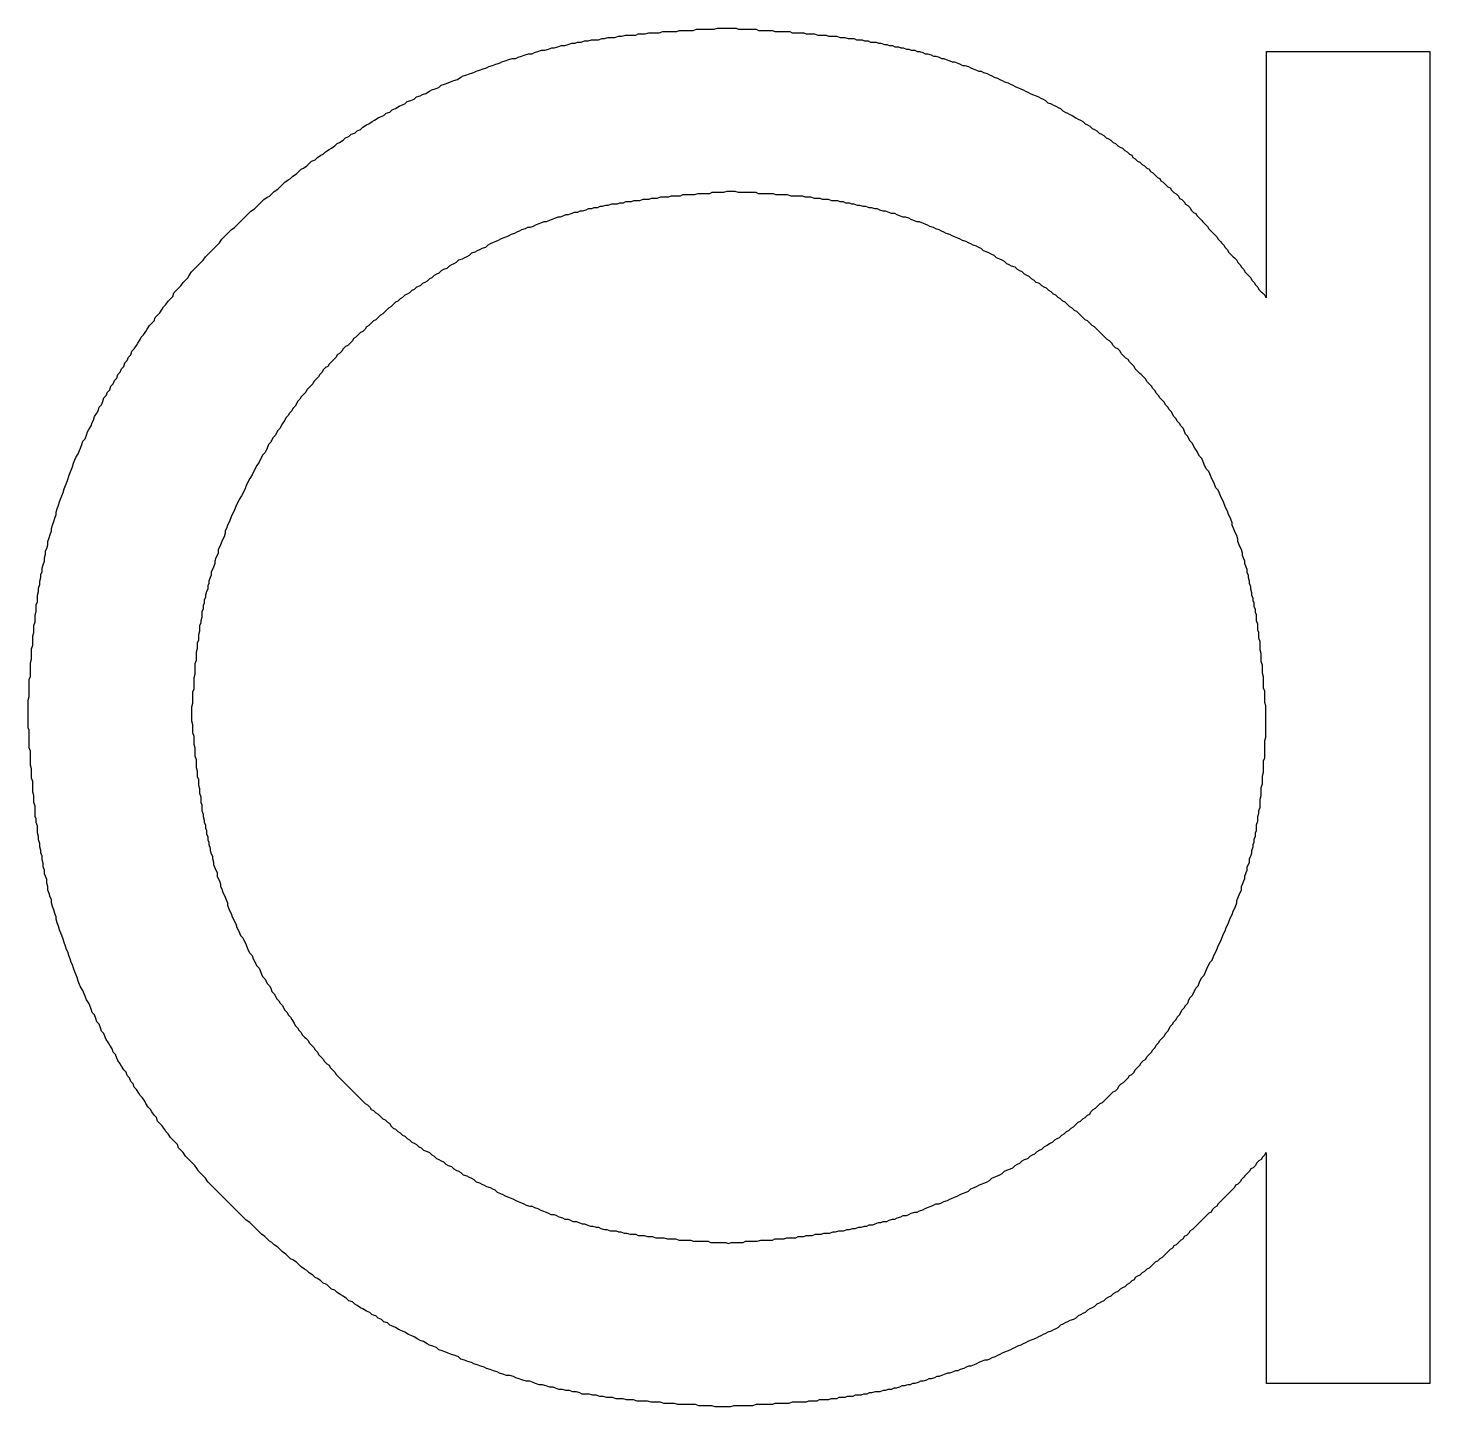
# Model space of a CAD drawing. Extents: x 50 to 503, y 33 to 383.
# Drawn here: x 142.419 to 143.621, y 370.734 to 371.916 of the extents above; entities that cross this region are included whole.
import ezdxf

# ---------------------------------------------------------------- set-up
doc = ezdxf.new("R2010")
doc.units = 0
doc.layers.get('0').update_dxf_attribs({"linetype": 'CONTINUOUS'})

msp = doc.modelspace()

# ---------------------------------------------------------------- linework, layer by layer
at = {"color": 7, "linetype": 'CONTINUOUS'}
for p, q in [((143.4804, 371.896), (143.6206, 371.896)), ((143.4804, 371.6847), (143.4804, 371.896)), ((143.6206, 371.896), (143.6206, 370.7542)), ((143.4804, 370.7542), (143.4804, 370.9517)), ((143.6206, 370.7542), (143.4804, 370.7542))]:
    msp.add_line(p, q, dxfattribs=at)
at = {"color": 7}
for points in [[(142.419, 371.328, 0), (142.419, 371.331, 0), (142.419, 371.334, 0), (142.419, 371.337, 0), (142.419, 371.34, 0), (142.42, 371.343, 0), (142.42, 371.346, 0), (142.42, 371.349, 0), (142.42, 371.352, 0), (142.42, 371.355, 0), (142.42, 371.358, 0), (142.421, 371.36, 0), (142.421, 371.363, 0), (142.421, 371.366, 0), (142.421, 371.369, 0), (142.421, 371.372, 0), (142.422, 371.375, 0), (142.422, 371.378, 0), (142.422, 371.381, 0), (142.422, 371.384, 0), (142.423, 371.387, 0), (142.423, 371.39, 0), (142.423, 371.393, 0), (142.423, 371.395, 0), (142.424, 371.398, 0), (142.424, 371.401, 0), (142.424, 371.404, 0), (142.425, 371.407, 0), (142.425, 371.41, 0), (142.425, 371.413, 0), (142.426, 371.416, 0), (142.426, 371.419, 0), (142.426, 371.422, 0), (142.427, 371.424, 0), (142.427, 371.427, 0), (142.427, 371.43, 0), (142.428, 371.433, 0), (142.428, 371.436, 0), (142.429, 371.439, 0), (142.429, 371.442, 0), (142.43, 371.445, 0), (142.43, 371.448, 0), (142.431, 371.45, 0), (142.431, 371.453, 0), (142.432, 371.456, 0), (142.433, 371.459, 0), (142.433, 371.462, 0), (142.434, 371.465, 0), (142.434, 371.468, 0), (142.435, 371.47, 0), (142.436, 371.473, 0), (142.436, 371.476, 0), (142.437, 371.479, 0), (142.438, 371.482, 0), (142.439, 371.485, 0), (142.439, 371.487, 0), (142.44, 371.49, 0), (142.441, 371.493, 0), (142.442, 371.496, 0), (142.443, 371.499, 0), (142.443, 371.501, 0), (142.444, 371.504, 0), (142.445, 371.507, 0), (142.446, 371.51, 0), (142.447, 371.513, 0), (142.448, 371.515, 0), (142.449, 371.518, 0), (142.45, 371.521, 0), (142.451, 371.524, 0), (142.452, 371.526, 0), (142.453, 371.529, 0), (142.454, 371.532, 0), (142.455, 371.535, 0), (142.456, 371.537, 0), (142.457, 371.54, 0), (142.458, 371.543, 0), (142.459, 371.546, 0), (142.46, 371.548, 0), (142.462, 371.551, 0), (142.463, 371.554, 0), (142.464, 371.556, 0), (142.465, 371.559, 0), (142.466, 371.562, 0), (142.468, 371.564, 0), (142.469, 371.567, 0), (142.47, 371.57, 0), (142.471, 371.572, 0), (142.473, 371.575, 0), (142.474, 371.578, 0), (142.475, 371.58, 0), (142.476, 371.583, 0), (142.478, 371.586, 0), (142.479, 371.588, 0), (142.48, 371.591, 0), (142.482, 371.593, 0), (142.483, 371.596, 0), (142.484, 371.599, 0), (142.486, 371.601, 0), (142.487, 371.604, 0), (142.489, 371.606, 0), (142.49, 371.609, 0), (142.492, 371.611, 0), (142.493, 371.614, 0), (142.495, 371.616, 0), (142.496, 371.619, 0), (142.498, 371.621, 0), (142.499, 371.624, 0), (142.501, 371.626, 0), (142.502, 371.629, 0), (142.504, 371.631, 0), (142.505, 371.634, 0), (142.507, 371.636, 0), (142.508, 371.639, 0), (142.51, 371.641, 0), (142.512, 371.644, 0), (142.513, 371.646, 0), (142.515, 371.649, 0), (142.516, 371.651, 0), (142.518, 371.653, 0), (142.52, 371.656, 0), (142.521, 371.658, 0), (142.523, 371.661, 0), (142.525, 371.663, 0), (142.527, 371.665, 0), (142.528, 371.668, 0), (142.53, 371.67, 0), (142.532, 371.672, 0), (142.534, 371.675, 0), (142.535, 371.677, 0), (142.537, 371.679, 0), (142.539, 371.682, 0), (142.541, 371.684, 0), (142.543, 371.686, 0), (142.544, 371.689, 0), (142.546, 371.691, 0), (142.548, 371.693, 0), (142.55, 371.695, 0), (142.552, 371.698, 0), (142.554, 371.7, 0), (142.556, 371.702, 0), (142.557, 371.704, 0), (142.559, 371.707, 0), (142.561, 371.709, 0), (142.563, 371.711, 0), (142.565, 371.713, 0), (142.567, 371.715, 0), (142.569, 371.717, 0), (142.571, 371.72, 0), (142.573, 371.722, 0), (142.575, 371.724, 0), (142.577, 371.726, 0), (142.579, 371.728, 0), (142.581, 371.73, 0), (142.583, 371.732, 0), (142.585, 371.735, 0), (142.587, 371.737, 0), (142.589, 371.739, 0), (142.591, 371.741, 0), (142.593, 371.743, 0), (142.596, 371.745, 0), (142.598, 371.747, 0), (142.6, 371.749, 0), (142.602, 371.751, 0), (142.604, 371.753, 0), (142.606, 371.755, 0), (142.608, 371.757, 0), (142.61, 371.759, 0), (142.613, 371.761, 0), (142.615, 371.763, 0), (142.617, 371.765, 0), (142.619, 371.767, 0), (142.621, 371.769, 0), (142.624, 371.771, 0), (142.626, 371.772, 0), (142.628, 371.774, 0), (142.63, 371.776, 0), (142.633, 371.778, 0), (142.635, 371.78, 0), (142.637, 371.782, 0), (142.639, 371.784, 0), (142.642, 371.786, 0), (142.644, 371.787, 0), (142.646, 371.789, 0), (142.649, 371.791, 0), (142.651, 371.793, 0), (142.653, 371.795, 0), (142.655, 371.796, 0), (142.658, 371.798, 0), (142.66, 371.8, 0), (142.662, 371.802, 0), (142.665, 371.803, 0), (142.667, 371.805, 0), (142.67, 371.807, 0), (142.672, 371.808, 0), (142.674, 371.81, 0), (142.677, 371.812, 0), (142.679, 371.813, 0), (142.682, 371.815, 0), (142.684, 371.817, 0), (142.686, 371.818, 0), (142.689, 371.82, 0), (142.691, 371.822, 0), (142.694, 371.823, 0), (142.696, 371.825, 0), (142.699, 371.826, 0), (142.701, 371.828, 0), (142.704, 371.829, 0), (142.706, 371.831, 0), (142.709, 371.833, 0), (142.711, 371.834, 0), (142.714, 371.836, 0), (142.716, 371.837, 0), (142.719, 371.839, 0), (142.721, 371.84, 0), (142.724, 371.841, 0), (142.726, 371.843, 0), (142.729, 371.844, 0), (142.731, 371.846, 0), (142.734, 371.847, 0), (142.737, 371.849, 0), (142.739, 371.85, 0), (142.742, 371.851, 0), (142.744, 371.853, 0), (142.747, 371.854, 0), (142.75, 371.855, 0), (142.752, 371.857, 0), (142.755, 371.858, 0), (142.757, 371.859, 0), (142.76, 371.86, 0), (142.763, 371.862, 0), (142.765, 371.863, 0), (142.768, 371.864, 0), (142.771, 371.865, 0), (142.773, 371.867, 0), (142.776, 371.868, 0), (142.779, 371.869, 0), (142.781, 371.87, 0), (142.784, 371.871, 0), (142.787, 371.872, 0), (142.79, 371.874, 0), (142.792, 371.875, 0), (142.795, 371.876, 0), (142.798, 371.877, 0), (142.801, 371.878, 0), (142.803, 371.879, 0), (142.806, 371.88, 0), (142.809, 371.881, 0), (142.812, 371.882, 0), (142.814, 371.883, 0), (142.817, 371.884, 0), (142.82, 371.885, 0), (142.823, 371.886, 0), (142.825, 371.887, 0), (142.828, 371.888, 0), (142.831, 371.889, 0), (142.834, 371.89, 0), (142.837, 371.89, 0), (142.839, 371.891, 0), (142.842, 371.892, 0), (142.845, 371.893, 0), (142.848, 371.894, 0), (142.851, 371.894, 0), (142.853, 371.895, 0), (142.856, 371.896, 0), (142.859, 371.897, 0), (142.862, 371.897, 0), (142.865, 371.898, 0), (142.868, 371.899, 0), (142.87, 371.899, 0), (142.873, 371.9, 0), (142.876, 371.901, 0), (142.879, 371.901, 0), (142.882, 371.902, 0), (142.885, 371.903, 0), (142.888, 371.903, 0), (142.89, 371.904, 0), (142.893, 371.904, 0), (142.896, 371.905, 0), (142.899, 371.905, 0), (142.902, 371.906, 0), (142.905, 371.906, 0), (142.908, 371.906, 0), (142.911, 371.907, 0), (142.913, 371.907, 0), (142.916, 371.908, 0), (142.919, 371.908, 0), (142.922, 371.908, 0), (142.925, 371.909, 0), (142.928, 371.909, 0), (142.931, 371.91, 0), (142.934, 371.91, 0), (142.937, 371.91, 0), (142.94, 371.91, 0), (142.942, 371.911, 0), (142.945, 371.911, 0), (142.948, 371.911, 0), (142.951, 371.912, 0), (142.954, 371.912, 0), (142.957, 371.912, 0), (142.96, 371.912, 0), (142.963, 371.913, 0), (142.966, 371.913, 0), (142.969, 371.913, 0), (142.972, 371.913, 0), (142.975, 371.913, 0), (142.977, 371.914, 0), (142.98, 371.914, 0), (142.983, 371.914, 0), (142.986, 371.914, 0), (142.989, 371.914, 0), (142.992, 371.915, 0), (142.995, 371.915, 0), (142.998, 371.915, 0), (143.001, 371.915, 0), (143.004, 371.915, 0), (143.007, 371.915, 0), (143.01, 371.916, 0), (143.013, 371.916, 0), (143.016, 371.916, 0), (143.018, 371.916, 0)], [(143.018, 371.916, 0), (143.021, 371.916, 0), (143.023, 371.916, 0), (143.026, 371.916, 0), (143.028, 371.915, 0), (143.031, 371.915, 0), (143.033, 371.915, 0), (143.035, 371.915, 0), (143.038, 371.915, 0), (143.04, 371.915, 0), (143.043, 371.915, 0), (143.045, 371.914, 0), (143.047, 371.914, 0), (143.05, 371.914, 0), (143.052, 371.914, 0), (143.055, 371.914, 0), (143.057, 371.914, 0), (143.059, 371.913, 0), (143.062, 371.913, 0), (143.064, 371.913, 0), (143.067, 371.913, 0), (143.069, 371.913, 0), (143.072, 371.913, 0), (143.074, 371.912, 0), (143.076, 371.912, 0), (143.079, 371.912, 0), (143.081, 371.912, 0), (143.084, 371.912, 0), (143.086, 371.911, 0), (143.088, 371.911, 0), (143.091, 371.911, 0), (143.093, 371.911, 0), (143.096, 371.91, 0), (143.098, 371.91, 0), (143.1, 371.91, 0), (143.103, 371.91, 0), (143.105, 371.909, 0), (143.108, 371.909, 0), (143.11, 371.909, 0), (143.112, 371.909, 0), (143.115, 371.908, 0), (143.117, 371.908, 0), (143.119, 371.908, 0), (143.122, 371.907, 0), (143.124, 371.907, 0), (143.127, 371.907, 0), (143.129, 371.906, 0), (143.131, 371.906, 0), (143.134, 371.906, 0), (143.136, 371.905, 0), (143.139, 371.905, 0), (143.141, 371.904, 0), (143.143, 371.904, 0), (143.146, 371.904, 0), (143.148, 371.903, 0), (143.15, 371.903, 0), (143.153, 371.902, 0), (143.155, 371.902, 0), (143.157, 371.901, 0), (143.16, 371.901, 0), (143.162, 371.9, 0), (143.165, 371.9, 0), (143.167, 371.899, 0), (143.169, 371.899, 0), (143.172, 371.898, 0), (143.174, 371.898, 0), (143.176, 371.897, 0), (143.179, 371.897, 0), (143.181, 371.896, 0), (143.183, 371.896, 0), (143.186, 371.895, 0), (143.188, 371.894, 0), (143.19, 371.894, 0), (143.193, 371.893, 0), (143.195, 371.892, 0), (143.197, 371.892, 0), (143.2, 371.891, 0), (143.202, 371.89, 0), (143.204, 371.89, 0), (143.206, 371.889, 0), (143.209, 371.888, 0), (143.211, 371.887, 0), (143.213, 371.887, 0), (143.216, 371.886, 0), (143.218, 371.885, 0), (143.22, 371.884, 0), (143.222, 371.884, 0), (143.225, 371.883, 0), (143.227, 371.882, 0), (143.229, 371.881, 0), (143.232, 371.88, 0), (143.234, 371.879, 0), (143.236, 371.879, 0), (143.238, 371.878, 0), (143.241, 371.877, 0), (143.243, 371.876, 0), (143.245, 371.875, 0), (143.247, 371.874, 0), (143.25, 371.873, 0), (143.252, 371.872, 0), (143.254, 371.871, 0), (143.256, 371.87, 0), (143.259, 371.869, 0), (143.261, 371.868, 0), (143.263, 371.867, 0), (143.265, 371.866, 0), (143.267, 371.865, 0), (143.27, 371.864, 0), (143.272, 371.863, 0), (143.274, 371.862, 0), (143.276, 371.861, 0), (143.278, 371.86, 0), (143.28, 371.859, 0), (143.283, 371.858, 0), (143.285, 371.857, 0), (143.287, 371.856, 0), (143.289, 371.855, 0), (143.291, 371.854, 0), (143.293, 371.852, 0), (143.296, 371.851, 0), (143.298, 371.85, 0), (143.3, 371.849, 0), (143.302, 371.848, 0), (143.304, 371.847, 0), (143.306, 371.845, 0), (143.308, 371.844, 0), (143.31, 371.843, 0), (143.312, 371.842, 0), (143.314, 371.841, 0), (143.317, 371.839, 0), (143.319, 371.838, 0), (143.321, 371.837, 0), (143.323, 371.836, 0), (143.325, 371.834, 0), (143.327, 371.833, 0), (143.329, 371.832, 0), (143.331, 371.83, 0), (143.333, 371.829, 0), (143.335, 371.828, 0), (143.337, 371.826, 0), (143.339, 371.825, 0), (143.341, 371.824, 0), (143.343, 371.822, 0), (143.345, 371.821, 0), (143.347, 371.82, 0), (143.349, 371.818, 0), (143.351, 371.817, 0), (143.353, 371.815, 0), (143.355, 371.814, 0), (143.357, 371.813, 0), (143.359, 371.811, 0), (143.361, 371.81, 0), (143.363, 371.808, 0), (143.365, 371.807, 0), (143.366, 371.805, 0), (143.368, 371.804, 0), (143.37, 371.802, 0), (143.372, 371.801, 0), (143.374, 371.799, 0), (143.376, 371.798, 0), (143.378, 371.796, 0), (143.38, 371.795, 0), (143.381, 371.793, 0), (143.383, 371.792, 0), (143.385, 371.79, 0), (143.387, 371.788, 0), (143.389, 371.787, 0), (143.39, 371.785, 0), (143.392, 371.784, 0), (143.394, 371.782, 0), (143.396, 371.78, 0), (143.398, 371.779, 0), (143.399, 371.777, 0), (143.401, 371.775, 0), (143.403, 371.774, 0), (143.405, 371.772, 0), (143.406, 371.77, 0), (143.408, 371.769, 0), (143.41, 371.767, 0), (143.411, 371.765, 0), (143.413, 371.764, 0), (143.415, 371.762, 0), (143.416, 371.76, 0), (143.418, 371.758, 0), (143.42, 371.757, 0), (143.421, 371.755, 0), (143.423, 371.753, 0), (143.425, 371.751, 0), (143.426, 371.75, 0), (143.428, 371.748, 0), (143.43, 371.746, 0), (143.431, 371.744, 0), (143.433, 371.742, 0), (143.434, 371.741, 0), (143.436, 371.739, 0), (143.438, 371.737, 0), (143.439, 371.735, 0), (143.441, 371.733, 0), (143.442, 371.732, 0), (143.444, 371.73, 0), (143.445, 371.728, 0), (143.447, 371.726, 0), (143.448, 371.724, 0), (143.45, 371.722, 0), (143.452, 371.72, 0), (143.453, 371.719, 0), (143.455, 371.717, 0), (143.456, 371.715, 0), (143.458, 371.713, 0), (143.459, 371.711, 0), (143.461, 371.709, 0), (143.462, 371.707, 0), (143.464, 371.705, 0), (143.465, 371.704, 0), (143.467, 371.702, 0), (143.468, 371.7, 0), (143.47, 371.698, 0), (143.471, 371.696, 0), (143.473, 371.694, 0), (143.474, 371.692, 0), (143.476, 371.69, 0), (143.477, 371.689, 0), (143.479, 371.687, 0), (143.48, 371.685, 0)], [(143.02, 371.776, 0), (143.018, 371.776, 0), (143.015, 371.775, 0), (143.013, 371.775, 0), (143.01, 371.775, 0), (143.008, 371.775, 0), (143.005, 371.775, 0), (143.003, 371.774, 0), (143, 371.774, 0), (142.998, 371.774, 0), (142.995, 371.774, 0), (142.993, 371.774, 0), (142.99, 371.773, 0), (142.988, 371.773, 0), (142.985, 371.773, 0), (142.983, 371.773, 0), (142.98, 371.773, 0), (142.978, 371.772, 0), (142.975, 371.772, 0), (142.973, 371.772, 0), (142.97, 371.772, 0), (142.968, 371.771, 0), (142.966, 371.771, 0), (142.963, 371.771, 0), (142.961, 371.771, 0), (142.958, 371.77, 0), (142.956, 371.77, 0), (142.953, 371.77, 0), (142.951, 371.769, 0), (142.948, 371.769, 0), (142.946, 371.769, 0), (142.943, 371.768, 0), (142.941, 371.768, 0), (142.938, 371.768, 0), (142.936, 371.767, 0), (142.933, 371.767, 0), (142.931, 371.767, 0), (142.929, 371.766, 0), (142.926, 371.766, 0), (142.924, 371.765, 0), (142.921, 371.765, 0), (142.919, 371.765, 0), (142.916, 371.764, 0), (142.914, 371.764, 0), (142.911, 371.763, 0), (142.909, 371.763, 0), (142.907, 371.762, 0), (142.904, 371.762, 0), (142.902, 371.761, 0), (142.899, 371.761, 0), (142.897, 371.76, 0), (142.894, 371.759, 0), (142.892, 371.759, 0), (142.89, 371.758, 0), (142.887, 371.758, 0), (142.885, 371.757, 0), (142.882, 371.756, 0), (142.88, 371.756, 0), (142.878, 371.755, 0), (142.875, 371.754, 0), (142.873, 371.754, 0), (142.871, 371.753, 0), (142.868, 371.752, 0), (142.866, 371.751, 0), (142.863, 371.75, 0), (142.861, 371.75, 0), (142.859, 371.749, 0), (142.856, 371.748, 0), (142.854, 371.747, 0), (142.852, 371.746, 0), (142.849, 371.745, 0), (142.847, 371.745, 0), (142.845, 371.744, 0), (142.842, 371.743, 0), (142.84, 371.742, 0), (142.838, 371.741, 0), (142.836, 371.74, 0), (142.833, 371.739, 0), (142.831, 371.738, 0), (142.829, 371.737, 0), (142.826, 371.736, 0), (142.824, 371.735, 0), (142.822, 371.734, 0), (142.82, 371.733, 0), (142.817, 371.732, 0), (142.815, 371.731, 0), (142.813, 371.73, 0), (142.811, 371.728, 0), (142.808, 371.727, 0), (142.806, 371.726, 0), (142.804, 371.725, 0), (142.802, 371.724, 0), (142.799, 371.723, 0), (142.797, 371.721, 0), (142.795, 371.72, 0), (142.793, 371.719, 0), (142.791, 371.718, 0), (142.788, 371.717, 0), (142.786, 371.715, 0), (142.784, 371.714, 0), (142.782, 371.713, 0), (142.78, 371.712, 0), (142.778, 371.71, 0), (142.775, 371.709, 0), (142.773, 371.708, 0), (142.771, 371.706, 0), (142.769, 371.705, 0), (142.767, 371.704, 0), (142.765, 371.702, 0), (142.763, 371.701, 0), (142.761, 371.699, 0), (142.759, 371.698, 0), (142.757, 371.697, 0), (142.755, 371.695, 0), (142.752, 371.694, 0), (142.75, 371.692, 0), (142.748, 371.691, 0), (142.746, 371.689, 0), (142.744, 371.688, 0), (142.742, 371.687, 0), (142.74, 371.685, 0), (142.738, 371.684, 0), (142.736, 371.682, 0), (142.734, 371.681, 0), (142.732, 371.679, 0), (142.73, 371.677, 0), (142.728, 371.676, 0), (142.726, 371.674, 0), (142.725, 371.673, 0), (142.723, 371.671, 0), (142.721, 371.67, 0), (142.719, 371.668, 0), (142.717, 371.666, 0), (142.715, 371.665, 0), (142.713, 371.663, 0), (142.711, 371.661, 0), (142.709, 371.66, 0), (142.708, 371.658, 0), (142.706, 371.656, 0), (142.704, 371.655, 0), (142.702, 371.653, 0), (142.7, 371.651, 0), (142.698, 371.65, 0), (142.697, 371.648, 0), (142.695, 371.646, 0), (142.693, 371.644, 0), (142.691, 371.643, 0), (142.689, 371.641, 0), (142.688, 371.639, 0), (142.686, 371.637, 0), (142.684, 371.636, 0), (142.683, 371.634, 0), (142.681, 371.632, 0), (142.679, 371.63, 0), (142.677, 371.628, 0), (142.676, 371.626, 0), (142.674, 371.625, 0), (142.672, 371.623, 0), (142.671, 371.621, 0), (142.669, 371.619, 0), (142.668, 371.617, 0), (142.666, 371.615, 0), (142.664, 371.613, 0), (142.663, 371.611, 0), (142.661, 371.609, 0), (142.66, 371.608, 0), (142.658, 371.606, 0), (142.657, 371.604, 0), (142.655, 371.602, 0), (142.653, 371.6, 0), (142.652, 371.598, 0), (142.65, 371.596, 0), (142.649, 371.594, 0), (142.648, 371.592, 0), (142.646, 371.59, 0), (142.645, 371.588, 0), (142.643, 371.586, 0), (142.642, 371.584, 0), (142.64, 371.582, 0), (142.639, 371.58, 0), (142.637, 371.577, 0), (142.636, 371.575, 0), (142.635, 371.573, 0), (142.633, 371.571, 0), (142.632, 371.569, 0), (142.631, 371.567, 0), (142.629, 371.565, 0), (142.628, 371.563, 0), (142.627, 371.561, 0), (142.625, 371.559, 0), (142.624, 371.556, 0), (142.623, 371.554, 0), (142.622, 371.552, 0), (142.62, 371.55, 0), (142.619, 371.548, 0), (142.618, 371.546, 0), (142.617, 371.544, 0), (142.615, 371.541, 0), (142.614, 371.539, 0), (142.613, 371.537, 0), (142.612, 371.535, 0), (142.611, 371.533, 0), (142.609, 371.53, 0), (142.608, 371.528, 0), (142.607, 371.526, 0), (142.606, 371.524, 0), (142.605, 371.521, 0), (142.604, 371.519, 0), (142.603, 371.517, 0), (142.602, 371.515, 0), (142.6, 371.512, 0), (142.599, 371.51, 0), (142.598, 371.508, 0), (142.597, 371.506, 0), (142.596, 371.503, 0), (142.595, 371.501, 0), (142.594, 371.499, 0), (142.593, 371.497, 0), (142.592, 371.494, 0), (142.591, 371.492, 0), (142.59, 371.49, 0), (142.589, 371.487, 0), (142.588, 371.485, 0), (142.588, 371.483, 0), (142.587, 371.48, 0), (142.586, 371.478, 0), (142.585, 371.476, 0), (142.584, 371.473, 0), (142.583, 371.471, 0), (142.582, 371.469, 0), (142.582, 371.466, 0), (142.581, 371.464, 0), (142.58, 371.462, 0), (142.579, 371.459, 0), (142.579, 371.457, 0), (142.578, 371.454, 0), (142.577, 371.452, 0), (142.576, 371.45, 0), (142.576, 371.447, 0), (142.575, 371.445, 0), (142.574, 371.442, 0), (142.574, 371.44, 0), (142.573, 371.438, 0), (142.573, 371.435, 0), (142.572, 371.433, 0), (142.571, 371.43, 0), (142.571, 371.428, 0), (142.57, 371.426, 0), (142.57, 371.423, 0), (142.569, 371.421, 0), (142.569, 371.418, 0), (142.568, 371.416, 0), (142.568, 371.413, 0), (142.568, 371.411, 0), (142.567, 371.408, 0), (142.567, 371.406, 0), (142.566, 371.404, 0), (142.566, 371.401, 0), (142.566, 371.399, 0), (142.565, 371.396, 0), (142.565, 371.394, 0), (142.565, 371.391, 0), (142.564, 371.389, 0), (142.564, 371.386, 0), (142.564, 371.384, 0), (142.563, 371.381, 0), (142.563, 371.379, 0), (142.563, 371.376, 0), (142.563, 371.374, 0), (142.562, 371.371, 0), (142.562, 371.369, 0), (142.562, 371.367, 0), (142.562, 371.364, 0), (142.562, 371.362, 0), (142.561, 371.359, 0), (142.561, 371.357, 0), (142.561, 371.354, 0), (142.561, 371.352, 0), (142.561, 371.349, 0), (142.56, 371.347, 0), (142.56, 371.344, 0), (142.56, 371.342, 0), (142.56, 371.339, 0), (142.56, 371.337, 0), (142.559, 371.334, 0), (142.559, 371.332, 0), (142.559, 371.329, 0), (142.559, 371.327, 0)], [(143.48, 371.323, 0), (143.48, 371.325, 0), (143.48, 371.328, 0), (143.48, 371.33, 0), (143.48, 371.333, 0), (143.48, 371.335, 0), (143.479, 371.338, 0), (143.479, 371.34, 0), (143.479, 371.343, 0), (143.479, 371.345, 0), (143.479, 371.348, 0), (143.478, 371.35, 0), (143.478, 371.353, 0), (143.478, 371.355, 0), (143.478, 371.358, 0), (143.478, 371.36, 0), (143.477, 371.363, 0), (143.477, 371.365, 0), (143.477, 371.368, 0), (143.477, 371.37, 0), (143.476, 371.373, 0), (143.476, 371.375, 0), (143.476, 371.378, 0), (143.476, 371.38, 0), (143.475, 371.383, 0), (143.475, 371.385, 0), (143.475, 371.388, 0), (143.475, 371.39, 0), (143.474, 371.393, 0), (143.474, 371.395, 0), (143.474, 371.398, 0), (143.473, 371.4, 0), (143.473, 371.403, 0), (143.473, 371.405, 0), (143.472, 371.408, 0), (143.472, 371.41, 0), (143.472, 371.413, 0), (143.471, 371.415, 0), (143.471, 371.418, 0), (143.47, 371.42, 0), (143.47, 371.423, 0), (143.469, 371.425, 0), (143.469, 371.427, 0), (143.468, 371.43, 0), (143.468, 371.432, 0), (143.467, 371.435, 0), (143.467, 371.437, 0), (143.466, 371.44, 0), (143.466, 371.442, 0), (143.465, 371.445, 0), (143.465, 371.447, 0), (143.464, 371.449, 0), (143.464, 371.452, 0), (143.463, 371.454, 0), (143.462, 371.457, 0), (143.462, 371.459, 0), (143.461, 371.461, 0), (143.46, 371.464, 0), (143.46, 371.466, 0), (143.459, 371.469, 0), (143.458, 371.471, 0), (143.457, 371.473, 0), (143.456, 371.476, 0), (143.456, 371.478, 0), (143.455, 371.481, 0), (143.454, 371.483, 0), (143.453, 371.485, 0), (143.452, 371.488, 0), (143.451, 371.49, 0), (143.451, 371.492, 0), (143.45, 371.495, 0), (143.449, 371.497, 0), (143.448, 371.499, 0), (143.447, 371.502, 0), (143.446, 371.504, 0), (143.445, 371.506, 0), (143.444, 371.509, 0), (143.443, 371.511, 0), (143.442, 371.513, 0), (143.441, 371.515, 0), (143.44, 371.518, 0), (143.439, 371.52, 0), (143.437, 371.522, 0), (143.436, 371.525, 0), (143.435, 371.527, 0), (143.434, 371.529, 0), (143.433, 371.531, 0), (143.432, 371.534, 0), (143.431, 371.536, 0), (143.429, 371.538, 0), (143.428, 371.54, 0), (143.427, 371.542, 0), (143.426, 371.545, 0), (143.425, 371.547, 0), (143.423, 371.549, 0), (143.422, 371.551, 0), (143.421, 371.553, 0), (143.419, 371.556, 0), (143.418, 371.558, 0), (143.417, 371.56, 0), (143.415, 371.562, 0), (143.414, 371.564, 0), (143.413, 371.566, 0), (143.411, 371.568, 0), (143.41, 371.571, 0), (143.409, 371.573, 0), (143.407, 371.575, 0), (143.406, 371.577, 0), (143.404, 371.579, 0), (143.403, 371.581, 0), (143.401, 371.583, 0), (143.4, 371.585, 0), (143.399, 371.587, 0), (143.397, 371.589, 0), (143.396, 371.591, 0), (143.394, 371.593, 0), (143.393, 371.595, 0), (143.391, 371.597, 0), (143.389, 371.599, 0), (143.388, 371.601, 0), (143.386, 371.603, 0), (143.385, 371.605, 0), (143.383, 371.607, 0), (143.382, 371.609, 0), (143.38, 371.611, 0), (143.378, 371.613, 0), (143.377, 371.615, 0), (143.375, 371.617, 0), (143.373, 371.619, 0), (143.372, 371.62, 0), (143.37, 371.622, 0), (143.368, 371.624, 0), (143.367, 371.626, 0), (143.365, 371.628, 0), (143.363, 371.63, 0), (143.362, 371.632, 0), (143.36, 371.633, 0), (143.358, 371.635, 0), (143.356, 371.637, 0), (143.355, 371.639, 0), (143.353, 371.641, 0), (143.351, 371.642, 0), (143.349, 371.644, 0), (143.348, 371.646, 0), (143.346, 371.648, 0), (143.344, 371.649, 0), (143.342, 371.651, 0), (143.34, 371.653, 0), (143.338, 371.655, 0), (143.337, 371.656, 0), (143.335, 371.658, 0), (143.333, 371.66, 0), (143.331, 371.661, 0), (143.329, 371.663, 0), (143.327, 371.665, 0), (143.325, 371.666, 0), (143.323, 371.668, 0), (143.321, 371.67, 0), (143.32, 371.671, 0), (143.318, 371.673, 0), (143.316, 371.674, 0), (143.314, 371.676, 0), (143.312, 371.677, 0), (143.31, 371.679, 0), (143.308, 371.681, 0), (143.306, 371.682, 0), (143.304, 371.684, 0), (143.302, 371.685, 0), (143.3, 371.687, 0), (143.298, 371.688, 0), (143.296, 371.69, 0), (143.294, 371.691, 0), (143.292, 371.693, 0), (143.29, 371.694, 0), (143.288, 371.695, 0), (143.286, 371.697, 0), (143.283, 371.698, 0), (143.281, 371.7, 0), (143.279, 371.701, 0), (143.277, 371.703, 0), (143.275, 371.704, 0), (143.273, 371.705, 0), (143.271, 371.707, 0), (143.269, 371.708, 0), (143.267, 371.709, 0), (143.265, 371.711, 0), (143.262, 371.712, 0), (143.26, 371.713, 0), (143.258, 371.714, 0), (143.256, 371.716, 0), (143.254, 371.717, 0), (143.252, 371.718, 0), (143.249, 371.719, 0), (143.247, 371.721, 0), (143.245, 371.722, 0), (143.243, 371.723, 0), (143.241, 371.724, 0), (143.238, 371.725, 0), (143.236, 371.727, 0), (143.234, 371.728, 0), (143.232, 371.729, 0), (143.229, 371.73, 0), (143.227, 371.731, 0), (143.225, 371.732, 0), (143.223, 371.733, 0), (143.22, 371.734, 0), (143.218, 371.735, 0), (143.216, 371.736, 0), (143.213, 371.737, 0), (143.211, 371.738, 0), (143.209, 371.739, 0), (143.206, 371.74, 0), (143.204, 371.741, 0), (143.202, 371.742, 0), (143.2, 371.743, 0), (143.197, 371.744, 0), (143.195, 371.745, 0), (143.192, 371.746, 0), (143.19, 371.747, 0), (143.188, 371.748, 0), (143.185, 371.749, 0), (143.183, 371.75, 0), (143.181, 371.75, 0), (143.178, 371.751, 0), (143.176, 371.752, 0), (143.174, 371.753, 0), (143.171, 371.754, 0), (143.169, 371.754, 0), (143.166, 371.755, 0), (143.164, 371.756, 0), (143.162, 371.757, 0), (143.159, 371.757, 0), (143.157, 371.758, 0), (143.154, 371.759, 0), (143.152, 371.759, 0), (143.149, 371.76, 0), (143.147, 371.761, 0), (143.145, 371.761, 0), (143.142, 371.762, 0), (143.14, 371.762, 0), (143.137, 371.763, 0), (143.135, 371.763, 0), (143.132, 371.764, 0), (143.13, 371.764, 0), (143.127, 371.765, 0), (143.125, 371.765, 0), (143.123, 371.766, 0), (143.12, 371.766, 0), (143.118, 371.767, 0), (143.115, 371.767, 0), (143.113, 371.768, 0), (143.11, 371.768, 0), (143.108, 371.768, 0), (143.105, 371.769, 0), (143.103, 371.769, 0), (143.1, 371.769, 0), (143.098, 371.77, 0), (143.095, 371.77, 0), (143.093, 371.77, 0), (143.09, 371.771, 0), (143.088, 371.771, 0), (143.085, 371.771, 0), (143.083, 371.772, 0), (143.08, 371.772, 0), (143.078, 371.772, 0), (143.075, 371.772, 0), (143.073, 371.772, 0), (143.07, 371.773, 0), (143.068, 371.773, 0), (143.065, 371.773, 0), (143.063, 371.773, 0), (143.06, 371.773, 0), (143.058, 371.774, 0), (143.055, 371.774, 0), (143.053, 371.774, 0), (143.05, 371.774, 0), (143.048, 371.774, 0), (143.045, 371.774, 0), (143.043, 371.775, 0), (143.04, 371.775, 0), (143.038, 371.775, 0), (143.035, 371.775, 0), (143.033, 371.775, 0), (143.03, 371.775, 0), (143.028, 371.775, 0), (143.025, 371.776, 0), (143.023, 371.776, 0), (143.02, 371.776, 0)], [(143.014, 370.734, 0), (143.011, 370.734, 0), (143.008, 370.734, 0), (143.005, 370.735, 0), (143.002, 370.735, 0), (142.999, 370.735, 0), (142.996, 370.735, 0), (142.994, 370.735, 0), (142.991, 370.736, 0), (142.988, 370.736, 0), (142.985, 370.736, 0), (142.982, 370.736, 0), (142.979, 370.736, 0), (142.976, 370.736, 0), (142.973, 370.737, 0), (142.97, 370.737, 0), (142.967, 370.737, 0), (142.964, 370.737, 0), (142.961, 370.738, 0), (142.958, 370.738, 0), (142.955, 370.738, 0), (142.953, 370.738, 0), (142.95, 370.739, 0), (142.947, 370.739, 0), (142.944, 370.739, 0), (142.941, 370.739, 0), (142.938, 370.74, 0), (142.935, 370.74, 0), (142.932, 370.74, 0), (142.929, 370.741, 0), (142.926, 370.741, 0), (142.923, 370.741, 0), (142.92, 370.742, 0), (142.918, 370.742, 0), (142.915, 370.742, 0), (142.912, 370.743, 0), (142.909, 370.743, 0), (142.906, 370.744, 0), (142.903, 370.744, 0), (142.9, 370.745, 0), (142.897, 370.745, 0), (142.894, 370.745, 0), (142.892, 370.746, 0), (142.889, 370.747, 0), (142.886, 370.747, 0), (142.883, 370.748, 0), (142.88, 370.748, 0), (142.877, 370.749, 0), (142.874, 370.749, 0), (142.871, 370.75, 0), (142.869, 370.751, 0), (142.866, 370.751, 0), (142.863, 370.752, 0), (142.86, 370.753, 0), (142.857, 370.753, 0), (142.854, 370.754, 0), (142.852, 370.755, 0), (142.849, 370.756, 0), (142.846, 370.756, 0), (142.843, 370.757, 0), (142.84, 370.758, 0), (142.837, 370.759, 0), (142.835, 370.76, 0), (142.832, 370.761, 0), (142.829, 370.761, 0), (142.826, 370.762, 0), (142.823, 370.763, 0), (142.821, 370.764, 0), (142.818, 370.765, 0), (142.815, 370.766, 0), (142.812, 370.767, 0), (142.81, 370.768, 0), (142.807, 370.769, 0), (142.804, 370.77, 0), (142.801, 370.771, 0), (142.799, 370.772, 0), (142.796, 370.773, 0), (142.793, 370.774, 0), (142.79, 370.775, 0), (142.788, 370.777, 0), (142.785, 370.778, 0), (142.782, 370.779, 0), (142.779, 370.78, 0), (142.777, 370.781, 0), (142.774, 370.782, 0), (142.771, 370.783, 0), (142.769, 370.785, 0), (142.766, 370.786, 0), (142.763, 370.787, 0), (142.761, 370.788, 0), (142.758, 370.79, 0), (142.755, 370.791, 0), (142.753, 370.792, 0), (142.75, 370.794, 0), (142.748, 370.795, 0), (142.745, 370.796, 0), (142.742, 370.798, 0), (142.74, 370.799, 0), (142.737, 370.8, 0), (142.734, 370.802, 0), (142.732, 370.803, 0), (142.729, 370.804, 0), (142.727, 370.806, 0), (142.724, 370.807, 0), (142.722, 370.809, 0), (142.719, 370.81, 0), (142.717, 370.812, 0), (142.714, 370.813, 0), (142.712, 370.815, 0), (142.709, 370.816, 0), (142.706, 370.818, 0), (142.704, 370.819, 0), (142.701, 370.821, 0), (142.699, 370.822, 0), (142.697, 370.824, 0), (142.694, 370.825, 0), (142.692, 370.827, 0), (142.689, 370.829, 0), (142.687, 370.83, 0), (142.684, 370.832, 0), (142.682, 370.834, 0), (142.679, 370.835, 0), (142.677, 370.837, 0), (142.675, 370.839, 0), (142.672, 370.84, 0), (142.67, 370.842, 0), (142.667, 370.844, 0), (142.665, 370.845, 0), (142.663, 370.847, 0), (142.66, 370.849, 0), (142.658, 370.851, 0), (142.656, 370.852, 0), (142.653, 370.854, 0), (142.651, 370.856, 0), (142.649, 370.858, 0), (142.646, 370.86, 0), (142.644, 370.861, 0), (142.642, 370.863, 0), (142.64, 370.865, 0), (142.637, 370.867, 0), (142.635, 370.869, 0), (142.633, 370.871, 0), (142.63, 370.873, 0), (142.628, 370.875, 0), (142.626, 370.876, 0), (142.624, 370.878, 0), (142.622, 370.88, 0), (142.619, 370.882, 0), (142.617, 370.884, 0), (142.615, 370.886, 0), (142.613, 370.888, 0), (142.611, 370.89, 0), (142.609, 370.892, 0), (142.606, 370.894, 0), (142.604, 370.896, 0), (142.602, 370.898, 0), (142.6, 370.9, 0), (142.598, 370.902, 0), (142.596, 370.904, 0), (142.594, 370.906, 0), (142.592, 370.908, 0), (142.59, 370.91, 0), (142.587, 370.913, 0), (142.585, 370.915, 0), (142.583, 370.917, 0), (142.581, 370.919, 0), (142.579, 370.921, 0), (142.577, 370.923, 0), (142.575, 370.925, 0), (142.573, 370.927, 0), (142.571, 370.93, 0), (142.569, 370.932, 0), (142.567, 370.934, 0), (142.565, 370.936, 0), (142.564, 370.938, 0), (142.562, 370.941, 0), (142.56, 370.943, 0), (142.558, 370.945, 0), (142.556, 370.947, 0), (142.554, 370.949, 0), (142.552, 370.952, 0), (142.55, 370.954, 0), (142.548, 370.956, 0), (142.547, 370.959, 0), (142.545, 370.961, 0), (142.543, 370.963, 0), (142.541, 370.965, 0), (142.539, 370.968, 0), (142.537, 370.97, 0), (142.536, 370.972, 0), (142.534, 370.975, 0), (142.532, 370.977, 0), (142.53, 370.979, 0), (142.529, 370.982, 0), (142.527, 370.984, 0), (142.525, 370.987, 0), (142.524, 370.989, 0), (142.522, 370.991, 0), (142.52, 370.994, 0), (142.519, 370.996, 0), (142.517, 370.999, 0), (142.515, 371.001, 0), (142.514, 371.003, 0), (142.512, 371.006, 0), (142.51, 371.008, 0), (142.509, 371.011, 0), (142.507, 371.013, 0), (142.506, 371.016, 0), (142.504, 371.018, 0), (142.503, 371.021, 0), (142.501, 371.023, 0), (142.499, 371.026, 0), (142.498, 371.028, 0), (142.496, 371.031, 0), (142.495, 371.033, 0), (142.494, 371.036, 0), (142.492, 371.038, 0), (142.491, 371.041, 0), (142.489, 371.044, 0), (142.488, 371.046, 0), (142.486, 371.049, 0), (142.485, 371.051, 0), (142.484, 371.054, 0), (142.482, 371.056, 0), (142.481, 371.059, 0), (142.48, 371.062, 0), (142.478, 371.064, 0), (142.477, 371.067, 0), (142.476, 371.07, 0), (142.474, 371.072, 0), (142.473, 371.075, 0), (142.472, 371.078, 0), (142.471, 371.08, 0), (142.469, 371.083, 0), (142.468, 371.086, 0), (142.467, 371.088, 0), (142.466, 371.091, 0), (142.464, 371.094, 0), (142.463, 371.096, 0), (142.462, 371.099, 0), (142.461, 371.102, 0), (142.46, 371.105, 0), (142.459, 371.107, 0), (142.458, 371.11, 0), (142.457, 371.113, 0), (142.456, 371.115, 0), (142.455, 371.118, 0), (142.454, 371.121, 0), (142.453, 371.124, 0), (142.452, 371.126, 0), (142.451, 371.129, 0), (142.45, 371.132, 0), (142.449, 371.135, 0), (142.448, 371.138, 0), (142.447, 371.14, 0), (142.446, 371.143, 0), (142.445, 371.146, 0), (142.444, 371.149, 0), (142.443, 371.152, 0), (142.443, 371.154, 0), (142.442, 371.157, 0), (142.441, 371.16, 0), (142.44, 371.163, 0), (142.439, 371.166, 0), (142.439, 371.169, 0), (142.438, 371.171, 0), (142.437, 371.174, 0), (142.436, 371.177, 0), (142.436, 371.18, 0), (142.435, 371.183, 0), (142.435, 371.186, 0), (142.434, 371.189, 0), (142.433, 371.191, 0), (142.433, 371.194, 0), (142.432, 371.197, 0), (142.432, 371.2, 0), (142.431, 371.203, 0), (142.431, 371.206, 0), (142.43, 371.209, 0), (142.43, 371.211, 0), (142.429, 371.214, 0), (142.429, 371.217, 0), (142.428, 371.22, 0), (142.428, 371.223, 0), (142.427, 371.226, 0), (142.427, 371.229, 0), (142.427, 371.232, 0), (142.426, 371.235, 0), (142.426, 371.238, 0), (142.425, 371.24, 0), (142.425, 371.243, 0), (142.425, 371.246, 0), (142.425, 371.249, 0), (142.424, 371.252, 0), (142.424, 371.255, 0), (142.424, 371.258, 0), (142.423, 371.261, 0), (142.423, 371.264, 0), (142.423, 371.267, 0), (142.423, 371.27, 0), (142.422, 371.273, 0), (142.422, 371.275, 0), (142.422, 371.278, 0), (142.422, 371.281, 0), (142.421, 371.284, 0), (142.421, 371.287, 0), (142.421, 371.29, 0), (142.421, 371.293, 0), (142.421, 371.296, 0), (142.42, 371.299, 0), (142.42, 371.302, 0), (142.42, 371.305, 0), (142.42, 371.308, 0), (142.42, 371.311, 0), (142.42, 371.314, 0), (142.419, 371.316, 0), (142.419, 371.319, 0), (142.419, 371.322, 0), (142.419, 371.325, 0), (142.419, 371.328, 0)], [(142.559, 371.327, 0), (142.559, 371.324, 0), (142.559, 371.322, 0), (142.56, 371.319, 0), (142.56, 371.317, 0), (142.56, 371.314, 0), (142.56, 371.312, 0), (142.561, 371.309, 0), (142.561, 371.307, 0), (142.561, 371.304, 0), (142.561, 371.302, 0), (142.562, 371.299, 0), (142.562, 371.297, 0), (142.562, 371.294, 0), (142.562, 371.292, 0), (142.563, 371.289, 0), (142.563, 371.287, 0), (142.563, 371.284, 0), (142.563, 371.282, 0), (142.564, 371.279, 0), (142.564, 371.277, 0), (142.564, 371.274, 0), (142.565, 371.272, 0), (142.565, 371.269, 0), (142.565, 371.267, 0), (142.566, 371.264, 0), (142.566, 371.262, 0), (142.566, 371.26, 0), (142.567, 371.257, 0), (142.567, 371.255, 0), (142.567, 371.252, 0), (142.568, 371.25, 0), (142.568, 371.247, 0), (142.568, 371.245, 0), (142.569, 371.242, 0), (142.569, 371.24, 0), (142.57, 371.237, 0), (142.57, 371.235, 0), (142.571, 371.233, 0), (142.571, 371.23, 0), (142.572, 371.228, 0), (142.572, 371.225, 0), (142.573, 371.223, 0), (142.573, 371.22, 0), (142.574, 371.218, 0), (142.574, 371.216, 0), (142.575, 371.213, 0), (142.575, 371.211, 0), (142.576, 371.208, 0), (142.577, 371.206, 0), (142.577, 371.204, 0), (142.578, 371.201, 0), (142.578, 371.199, 0), (142.579, 371.196, 0), (142.58, 371.194, 0), (142.581, 371.192, 0), (142.581, 371.189, 0), (142.582, 371.187, 0), (142.583, 371.185, 0), (142.584, 371.182, 0), (142.584, 371.18, 0), (142.585, 371.178, 0), (142.586, 371.175, 0), (142.587, 371.173, 0), (142.588, 371.171, 0), (142.589, 371.168, 0), (142.59, 371.166, 0), (142.59, 371.164, 0), (142.591, 371.161, 0), (142.592, 371.159, 0), (142.593, 371.157, 0), (142.594, 371.154, 0), (142.595, 371.152, 0), (142.596, 371.15, 0), (142.597, 371.148, 0), (142.598, 371.145, 0), (142.599, 371.143, 0), (142.6, 371.141, 0), (142.601, 371.138, 0), (142.603, 371.136, 0), (142.604, 371.134, 0), (142.605, 371.132, 0), (142.606, 371.13, 0), (142.607, 371.127, 0), (142.608, 371.125, 0), (142.609, 371.123, 0), (142.611, 371.121, 0), (142.612, 371.118, 0), (142.613, 371.116, 0), (142.614, 371.114, 0), (142.615, 371.112, 0), (142.617, 371.11, 0), (142.618, 371.108, 0), (142.619, 371.105, 0), (142.62, 371.103, 0), (142.622, 371.101, 0), (142.623, 371.099, 0), (142.624, 371.097, 0), (142.626, 371.095, 0), (142.627, 371.093, 0), (142.628, 371.09, 0), (142.63, 371.088, 0), (142.631, 371.086, 0), (142.632, 371.084, 0), (142.634, 371.082, 0), (142.635, 371.08, 0), (142.637, 371.078, 0), (142.638, 371.076, 0), (142.639, 371.074, 0), (142.641, 371.072, 0), (142.642, 371.07, 0), (142.644, 371.068, 0), (142.645, 371.066, 0), (142.647, 371.063, 0), (142.648, 371.061, 0), (142.65, 371.059, 0), (142.651, 371.057, 0), (142.653, 371.055, 0), (142.654, 371.053, 0), (142.656, 371.051, 0), (142.657, 371.05, 0), (142.659, 371.048, 0), (142.66, 371.046, 0), (142.662, 371.044, 0), (142.664, 371.042, 0), (142.665, 371.04, 0), (142.667, 371.038, 0), (142.668, 371.036, 0), (142.67, 371.034, 0), (142.672, 371.032, 0), (142.673, 371.03, 0), (142.675, 371.028, 0), (142.677, 371.027, 0), (142.678, 371.025, 0), (142.68, 371.023, 0), (142.682, 371.021, 0), (142.683, 371.019, 0), (142.685, 371.017, 0), (142.687, 371.015, 0), (142.688, 371.014, 0), (142.69, 371.012, 0), (142.692, 371.01, 0), (142.694, 371.008, 0), (142.695, 371.007, 0), (142.697, 371.005, 0), (142.699, 371.003, 0), (142.701, 371.001, 0), (142.702, 371, 0), (142.704, 370.998, 0), (142.706, 370.996, 0), (142.708, 370.994, 0), (142.71, 370.993, 0), (142.712, 370.991, 0), (142.713, 370.989, 0), (142.715, 370.988, 0), (142.717, 370.986, 0), (142.719, 370.985, 0), (142.721, 370.983, 0), (142.723, 370.981, 0), (142.725, 370.98, 0), (142.727, 370.978, 0), (142.729, 370.977, 0), (142.73, 370.975, 0), (142.732, 370.973, 0), (142.734, 370.972, 0), (142.736, 370.97, 0), (142.738, 370.969, 0), (142.74, 370.967, 0), (142.742, 370.966, 0), (142.744, 370.964, 0), (142.746, 370.963, 0), (142.748, 370.961, 0), (142.75, 370.96, 0), (142.752, 370.959, 0), (142.754, 370.957, 0), (142.756, 370.956, 0), (142.758, 370.954, 0), (142.761, 370.953, 0), (142.763, 370.952, 0), (142.765, 370.95, 0), (142.767, 370.949, 0), (142.769, 370.947, 0), (142.771, 370.946, 0), (142.773, 370.945, 0), (142.775, 370.944, 0), (142.777, 370.942, 0), (142.779, 370.941, 0), (142.782, 370.94, 0), (142.784, 370.938, 0), (142.786, 370.937, 0), (142.788, 370.936, 0), (142.79, 370.935, 0), (142.792, 370.933, 0), (142.795, 370.932, 0), (142.797, 370.931, 0), (142.799, 370.93, 0), (142.801, 370.929, 0), (142.803, 370.927, 0), (142.806, 370.926, 0), (142.808, 370.925, 0), (142.81, 370.924, 0), (142.812, 370.923, 0), (142.815, 370.922, 0), (142.817, 370.921, 0), (142.819, 370.92, 0), (142.821, 370.918, 0), (142.824, 370.917, 0), (142.826, 370.916, 0), (142.828, 370.915, 0), (142.83, 370.914, 0), (142.833, 370.913, 0), (142.835, 370.912, 0), (142.837, 370.911, 0), (142.839, 370.91, 0), (142.842, 370.909, 0), (142.844, 370.908, 0), (142.846, 370.907, 0), (142.849, 370.906, 0), (142.851, 370.906, 0), (142.853, 370.905, 0), (142.856, 370.904, 0), (142.858, 370.903, 0), (142.86, 370.902, 0), (142.863, 370.901, 0), (142.865, 370.9, 0), (142.867, 370.899, 0), (142.87, 370.899, 0), (142.872, 370.898, 0), (142.874, 370.897, 0), (142.877, 370.896, 0), (142.879, 370.895, 0), (142.882, 370.895, 0), (142.884, 370.894, 0), (142.886, 370.893, 0), (142.889, 370.893, 0), (142.891, 370.892, 0), (142.894, 370.891, 0), (142.896, 370.891, 0), (142.898, 370.89, 0), (142.901, 370.889, 0), (142.903, 370.889, 0), (142.906, 370.888, 0), (142.908, 370.888, 0), (142.91, 370.887, 0), (142.913, 370.886, 0), (142.915, 370.886, 0), (142.918, 370.885, 0), (142.92, 370.885, 0), (142.923, 370.885, 0), (142.925, 370.884, 0), (142.927, 370.884, 0), (142.93, 370.883, 0), (142.932, 370.883, 0), (142.935, 370.882, 0), (142.937, 370.882, 0), (142.94, 370.882, 0), (142.942, 370.881, 0), (142.945, 370.881, 0), (142.947, 370.881, 0), (142.95, 370.88, 0), (142.952, 370.88, 0), (142.954, 370.88, 0), (142.957, 370.879, 0), (142.959, 370.879, 0), (142.962, 370.879, 0), (142.964, 370.879, 0), (142.967, 370.878, 0), (142.969, 370.878, 0), (142.972, 370.878, 0), (142.974, 370.878, 0), (142.977, 370.877, 0), (142.979, 370.877, 0), (142.982, 370.877, 0), (142.984, 370.877, 0), (142.987, 370.877, 0), (142.989, 370.876, 0), (142.992, 370.876, 0), (142.994, 370.876, 0), (142.997, 370.876, 0), (142.999, 370.876, 0), (143.002, 370.876, 0), (143.004, 370.875, 0), (143.007, 370.875, 0), (143.009, 370.875, 0), (143.012, 370.875, 0), (143.014, 370.875, 0), (143.017, 370.875, 0), (143.019, 370.874, 0)], [(143.019, 370.874, 0), (143.022, 370.875, 0), (143.024, 370.875, 0), (143.027, 370.875, 0), (143.029, 370.875, 0), (143.032, 370.875, 0), (143.034, 370.876, 0), (143.037, 370.876, 0), (143.039, 370.876, 0), (143.042, 370.876, 0), (143.044, 370.876, 0), (143.047, 370.877, 0), (143.049, 370.877, 0), (143.052, 370.877, 0), (143.054, 370.877, 0), (143.057, 370.877, 0), (143.059, 370.878, 0), (143.062, 370.878, 0), (143.064, 370.878, 0), (143.067, 370.878, 0), (143.069, 370.879, 0), (143.072, 370.879, 0), (143.074, 370.879, 0), (143.077, 370.879, 0), (143.079, 370.88, 0), (143.081, 370.88, 0), (143.084, 370.88, 0), (143.086, 370.881, 0), (143.089, 370.881, 0), (143.091, 370.881, 0), (143.094, 370.882, 0), (143.096, 370.882, 0), (143.099, 370.882, 0), (143.101, 370.883, 0), (143.104, 370.883, 0), (143.106, 370.883, 0), (143.109, 370.884, 0), (143.111, 370.884, 0), (143.114, 370.885, 0), (143.116, 370.885, 0), (143.118, 370.885, 0), (143.121, 370.886, 0), (143.123, 370.886, 0), (143.126, 370.887, 0), (143.128, 370.887, 0), (143.131, 370.888, 0), (143.133, 370.888, 0), (143.136, 370.889, 0), (143.138, 370.889, 0), (143.14, 370.89, 0), (143.143, 370.89, 0), (143.145, 370.891, 0), (143.148, 370.892, 0), (143.15, 370.892, 0), (143.152, 370.893, 0), (143.155, 370.893, 0), (143.157, 370.894, 0), (143.16, 370.895, 0), (143.162, 370.895, 0), (143.164, 370.896, 0), (143.167, 370.897, 0), (143.169, 370.898, 0), (143.172, 370.898, 0), (143.174, 370.899, 0), (143.176, 370.9, 0), (143.179, 370.901, 0), (143.181, 370.901, 0), (143.183, 370.902, 0), (143.186, 370.903, 0), (143.188, 370.904, 0), (143.19, 370.905, 0), (143.193, 370.906, 0), (143.195, 370.907, 0), (143.197, 370.908, 0), (143.2, 370.908, 0), (143.202, 370.909, 0), (143.204, 370.91, 0), (143.207, 370.911, 0), (143.209, 370.912, 0), (143.211, 370.913, 0), (143.214, 370.914, 0), (143.216, 370.915, 0), (143.218, 370.916, 0), (143.22, 370.917, 0), (143.223, 370.918, 0), (143.225, 370.919, 0), (143.227, 370.921, 0), (143.23, 370.922, 0), (143.232, 370.923, 0), (143.234, 370.924, 0), (143.236, 370.925, 0), (143.239, 370.926, 0), (143.241, 370.927, 0), (143.243, 370.928, 0), (143.245, 370.93, 0), (143.247, 370.931, 0), (143.25, 370.932, 0), (143.252, 370.933, 0), (143.254, 370.934, 0), (143.256, 370.936, 0), (143.258, 370.937, 0), (143.261, 370.938, 0), (143.263, 370.939, 0), (143.265, 370.941, 0), (143.267, 370.942, 0), (143.269, 370.943, 0), (143.271, 370.945, 0), (143.273, 370.946, 0), (143.276, 370.947, 0), (143.278, 370.949, 0), (143.28, 370.95, 0), (143.282, 370.951, 0), (143.284, 370.953, 0), (143.286, 370.954, 0), (143.288, 370.955, 0), (143.29, 370.957, 0), (143.292, 370.958, 0), (143.295, 370.96, 0), (143.297, 370.961, 0), (143.299, 370.963, 0), (143.301, 370.964, 0), (143.303, 370.965, 0), (143.305, 370.967, 0), (143.307, 370.968, 0), (143.309, 370.97, 0), (143.311, 370.971, 0), (143.313, 370.973, 0), (143.315, 370.974, 0), (143.317, 370.976, 0), (143.319, 370.978, 0), (143.321, 370.979, 0), (143.323, 370.981, 0), (143.325, 370.982, 0), (143.327, 370.984, 0), (143.329, 370.985, 0), (143.33, 370.987, 0), (143.332, 370.989, 0), (143.334, 370.99, 0), (143.336, 370.992, 0), (143.338, 370.994, 0), (143.34, 370.995, 0), (143.342, 370.997, 0), (143.344, 370.999, 0), (143.345, 371, 0), (143.347, 371.002, 0), (143.349, 371.004, 0), (143.351, 371.005, 0), (143.353, 371.007, 0), (143.354, 371.009, 0), (143.356, 371.011, 0), (143.358, 371.012, 0), (143.36, 371.014, 0), (143.362, 371.016, 0), (143.363, 371.018, 0), (143.365, 371.019, 0), (143.367, 371.021, 0), (143.368, 371.023, 0), (143.37, 371.025, 0), (143.372, 371.027, 0), (143.373, 371.029, 0), (143.375, 371.031, 0), (143.377, 371.032, 0), (143.378, 371.034, 0), (143.38, 371.036, 0), (143.382, 371.038, 0), (143.383, 371.04, 0), (143.385, 371.042, 0), (143.386, 371.044, 0), (143.388, 371.046, 0), (143.389, 371.048, 0), (143.391, 371.05, 0), (143.393, 371.052, 0), (143.394, 371.054, 0), (143.396, 371.056, 0), (143.397, 371.058, 0), (143.398, 371.06, 0), (143.4, 371.062, 0), (143.401, 371.064, 0), (143.403, 371.066, 0), (143.404, 371.068, 0), (143.406, 371.07, 0), (143.407, 371.072, 0), (143.408, 371.074, 0), (143.41, 371.076, 0), (143.411, 371.078, 0), (143.413, 371.08, 0), (143.414, 371.083, 0), (143.415, 371.085, 0), (143.417, 371.087, 0), (143.418, 371.089, 0), (143.419, 371.091, 0), (143.42, 371.093, 0), (143.422, 371.095, 0), (143.423, 371.098, 0), (143.424, 371.1, 0), (143.425, 371.102, 0), (143.427, 371.104, 0), (143.428, 371.106, 0), (143.429, 371.109, 0), (143.43, 371.111, 0), (143.431, 371.113, 0), (143.432, 371.115, 0), (143.434, 371.117, 0), (143.435, 371.12, 0), (143.436, 371.122, 0), (143.437, 371.124, 0), (143.438, 371.126, 0), (143.439, 371.129, 0), (143.44, 371.131, 0), (143.441, 371.133, 0), (143.442, 371.135, 0), (143.443, 371.138, 0), (143.444, 371.14, 0), (143.445, 371.142, 0), (143.446, 371.145, 0), (143.447, 371.147, 0), (143.448, 371.149, 0), (143.449, 371.152, 0), (143.45, 371.154, 0), (143.451, 371.156, 0), (143.452, 371.159, 0), (143.453, 371.161, 0), (143.454, 371.163, 0), (143.455, 371.166, 0), (143.455, 371.168, 0), (143.456, 371.17, 0), (143.457, 371.173, 0), (143.458, 371.175, 0), (143.459, 371.177, 0), (143.459, 371.18, 0), (143.46, 371.182, 0), (143.461, 371.185, 0), (143.462, 371.187, 0), (143.462, 371.189, 0), (143.463, 371.192, 0), (143.464, 371.194, 0), (143.464, 371.197, 0), (143.465, 371.199, 0), (143.466, 371.201, 0), (143.466, 371.204, 0), (143.467, 371.206, 0), (143.468, 371.209, 0), (143.468, 371.211, 0), (143.469, 371.214, 0), (143.469, 371.216, 0), (143.47, 371.218, 0), (143.47, 371.221, 0), (143.471, 371.223, 0), (143.471, 371.226, 0), (143.472, 371.228, 0), (143.472, 371.231, 0), (143.472, 371.233, 0), (143.473, 371.236, 0), (143.473, 371.238, 0), (143.473, 371.24, 0), (143.474, 371.243, 0), (143.474, 371.245, 0), (143.475, 371.248, 0), (143.475, 371.25, 0), (143.475, 371.253, 0), (143.475, 371.255, 0), (143.476, 371.258, 0), (143.476, 371.26, 0), (143.476, 371.263, 0), (143.476, 371.265, 0), (143.477, 371.268, 0), (143.477, 371.27, 0), (143.477, 371.273, 0), (143.477, 371.275, 0), (143.478, 371.278, 0), (143.478, 371.28, 0), (143.478, 371.283, 0), (143.478, 371.285, 0), (143.478, 371.288, 0), (143.479, 371.29, 0), (143.479, 371.293, 0), (143.479, 371.295, 0), (143.479, 371.298, 0), (143.479, 371.3, 0), (143.479, 371.303, 0), (143.479, 371.305, 0), (143.48, 371.308, 0), (143.48, 371.31, 0), (143.48, 371.313, 0), (143.48, 371.315, 0), (143.48, 371.318, 0), (143.48, 371.32, 0), (143.48, 371.323, 0)], [(143.48, 370.952, 0), (143.479, 370.95, 0), (143.477, 370.948, 0), (143.476, 370.946, 0), (143.474, 370.945, 0), (143.472, 370.943, 0), (143.471, 370.941, 0), (143.469, 370.939, 0), (143.467, 370.938, 0), (143.466, 370.936, 0), (143.464, 370.934, 0), (143.462, 370.932, 0), (143.461, 370.931, 0), (143.459, 370.929, 0), (143.458, 370.927, 0), (143.456, 370.925, 0), (143.454, 370.924, 0), (143.453, 370.922, 0), (143.451, 370.92, 0), (143.449, 370.918, 0), (143.448, 370.917, 0), (143.446, 370.915, 0), (143.444, 370.913, 0), (143.443, 370.912, 0), (143.441, 370.91, 0), (143.439, 370.908, 0), (143.438, 370.906, 0), (143.436, 370.905, 0), (143.434, 370.903, 0), (143.433, 370.901, 0), (143.431, 370.9, 0), (143.429, 370.898, 0), (143.427, 370.896, 0), (143.426, 370.895, 0), (143.424, 370.893, 0), (143.422, 370.891, 0), (143.421, 370.89, 0), (143.419, 370.888, 0), (143.417, 370.886, 0), (143.415, 370.885, 0), (143.414, 370.883, 0), (143.412, 370.881, 0), (143.41, 370.88, 0), (143.409, 370.878, 0), (143.407, 370.877, 0), (143.405, 370.875, 0), (143.403, 370.873, 0), (143.401, 370.872, 0), (143.4, 370.87, 0), (143.398, 370.869, 0), (143.396, 370.867, 0), (143.394, 370.865, 0), (143.393, 370.864, 0), (143.391, 370.862, 0), (143.389, 370.861, 0), (143.387, 370.859, 0), (143.385, 370.858, 0), (143.383, 370.856, 0), (143.382, 370.855, 0), (143.38, 370.853, 0), (143.378, 370.852, 0), (143.376, 370.85, 0), (143.374, 370.849, 0), (143.372, 370.847, 0), (143.37, 370.846, 0), (143.368, 370.845, 0), (143.367, 370.843, 0), (143.365, 370.842, 0), (143.363, 370.84, 0), (143.361, 370.839, 0), (143.359, 370.837, 0), (143.357, 370.836, 0), (143.355, 370.835, 0), (143.353, 370.833, 0), (143.351, 370.832, 0), (143.349, 370.831, 0), (143.347, 370.829, 0), (143.345, 370.828, 0), (143.343, 370.827, 0), (143.341, 370.825, 0), (143.339, 370.824, 0), (143.337, 370.823, 0), (143.335, 370.822, 0), (143.333, 370.82, 0), (143.331, 370.819, 0), (143.329, 370.818, 0), (143.327, 370.817, 0), (143.325, 370.815, 0), (143.323, 370.814, 0), (143.321, 370.813, 0), (143.319, 370.812, 0), (143.317, 370.81, 0), (143.315, 370.809, 0), (143.312, 370.808, 0), (143.31, 370.807, 0), (143.308, 370.806, 0), (143.306, 370.805, 0), (143.304, 370.804, 0), (143.302, 370.802, 0), (143.3, 370.801, 0), (143.298, 370.8, 0), (143.296, 370.799, 0), (143.293, 370.798, 0), (143.291, 370.797, 0), (143.289, 370.796, 0), (143.287, 370.795, 0), (143.285, 370.794, 0), (143.283, 370.793, 0), (143.281, 370.792, 0), (143.278, 370.791, 0), (143.276, 370.79, 0), (143.274, 370.789, 0), (143.272, 370.788, 0), (143.27, 370.787, 0), (143.267, 370.786, 0), (143.265, 370.785, 0), (143.263, 370.784, 0), (143.261, 370.783, 0), (143.259, 370.782, 0), (143.256, 370.781, 0), (143.254, 370.78, 0), (143.252, 370.779, 0), (143.25, 370.778, 0), (143.248, 370.777, 0), (143.245, 370.776, 0), (143.243, 370.775, 0), (143.241, 370.774, 0), (143.239, 370.774, 0), (143.236, 370.773, 0), (143.234, 370.772, 0), (143.232, 370.771, 0), (143.23, 370.77, 0), (143.227, 370.769, 0), (143.225, 370.769, 0), (143.223, 370.768, 0), (143.221, 370.767, 0), (143.218, 370.766, 0), (143.216, 370.765, 0), (143.214, 370.765, 0), (143.212, 370.764, 0), (143.209, 370.763, 0), (143.207, 370.763, 0), (143.205, 370.762, 0), (143.202, 370.761, 0), (143.2, 370.76, 0), (143.198, 370.76, 0), (143.196, 370.759, 0), (143.193, 370.758, 0), (143.191, 370.758, 0), (143.189, 370.757, 0), (143.186, 370.756, 0), (143.184, 370.756, 0), (143.182, 370.755, 0), (143.179, 370.754, 0), (143.177, 370.754, 0), (143.175, 370.753, 0), (143.173, 370.753, 0), (143.17, 370.752, 0), (143.168, 370.752, 0), (143.166, 370.751, 0), (143.163, 370.75, 0), (143.161, 370.75, 0), (143.159, 370.749, 0), (143.156, 370.749, 0), (143.154, 370.748, 0), (143.152, 370.748, 0), (143.149, 370.747, 0), (143.147, 370.747, 0), (143.145, 370.747, 0), (143.142, 370.746, 0), (143.14, 370.746, 0), (143.138, 370.745, 0), (143.135, 370.745, 0), (143.133, 370.744, 0), (143.131, 370.744, 0), (143.128, 370.744, 0), (143.126, 370.743, 0), (143.123, 370.743, 0), (143.121, 370.743, 0), (143.119, 370.742, 0), (143.116, 370.742, 0), (143.114, 370.742, 0), (143.112, 370.741, 0), (143.109, 370.741, 0), (143.107, 370.741, 0), (143.105, 370.74, 0), (143.102, 370.74, 0), (143.1, 370.74, 0), (143.097, 370.74, 0), (143.095, 370.739, 0), (143.093, 370.739, 0), (143.09, 370.739, 0), (143.088, 370.739, 0), (143.086, 370.738, 0), (143.083, 370.738, 0), (143.081, 370.738, 0), (143.078, 370.738, 0), (143.076, 370.738, 0), (143.074, 370.738, 0), (143.071, 370.737, 0), (143.069, 370.737, 0), (143.067, 370.737, 0), (143.064, 370.737, 0), (143.062, 370.737, 0), (143.059, 370.737, 0), (143.057, 370.736, 0), (143.055, 370.736, 0), (143.052, 370.736, 0), (143.05, 370.736, 0), (143.047, 370.736, 0), (143.045, 370.736, 0), (143.043, 370.736, 0), (143.04, 370.735, 0), (143.038, 370.735, 0), (143.036, 370.735, 0), (143.033, 370.735, 0), (143.031, 370.735, 0), (143.028, 370.735, 0), (143.026, 370.735, 0), (143.024, 370.735, 0), (143.021, 370.734, 0), (143.019, 370.734, 0), (143.016, 370.734, 0), (143.014, 370.734, 0)]]:
    msp.add_polyline3d(points, dxfattribs=at)

doc.saveas('drawing.dxf')
